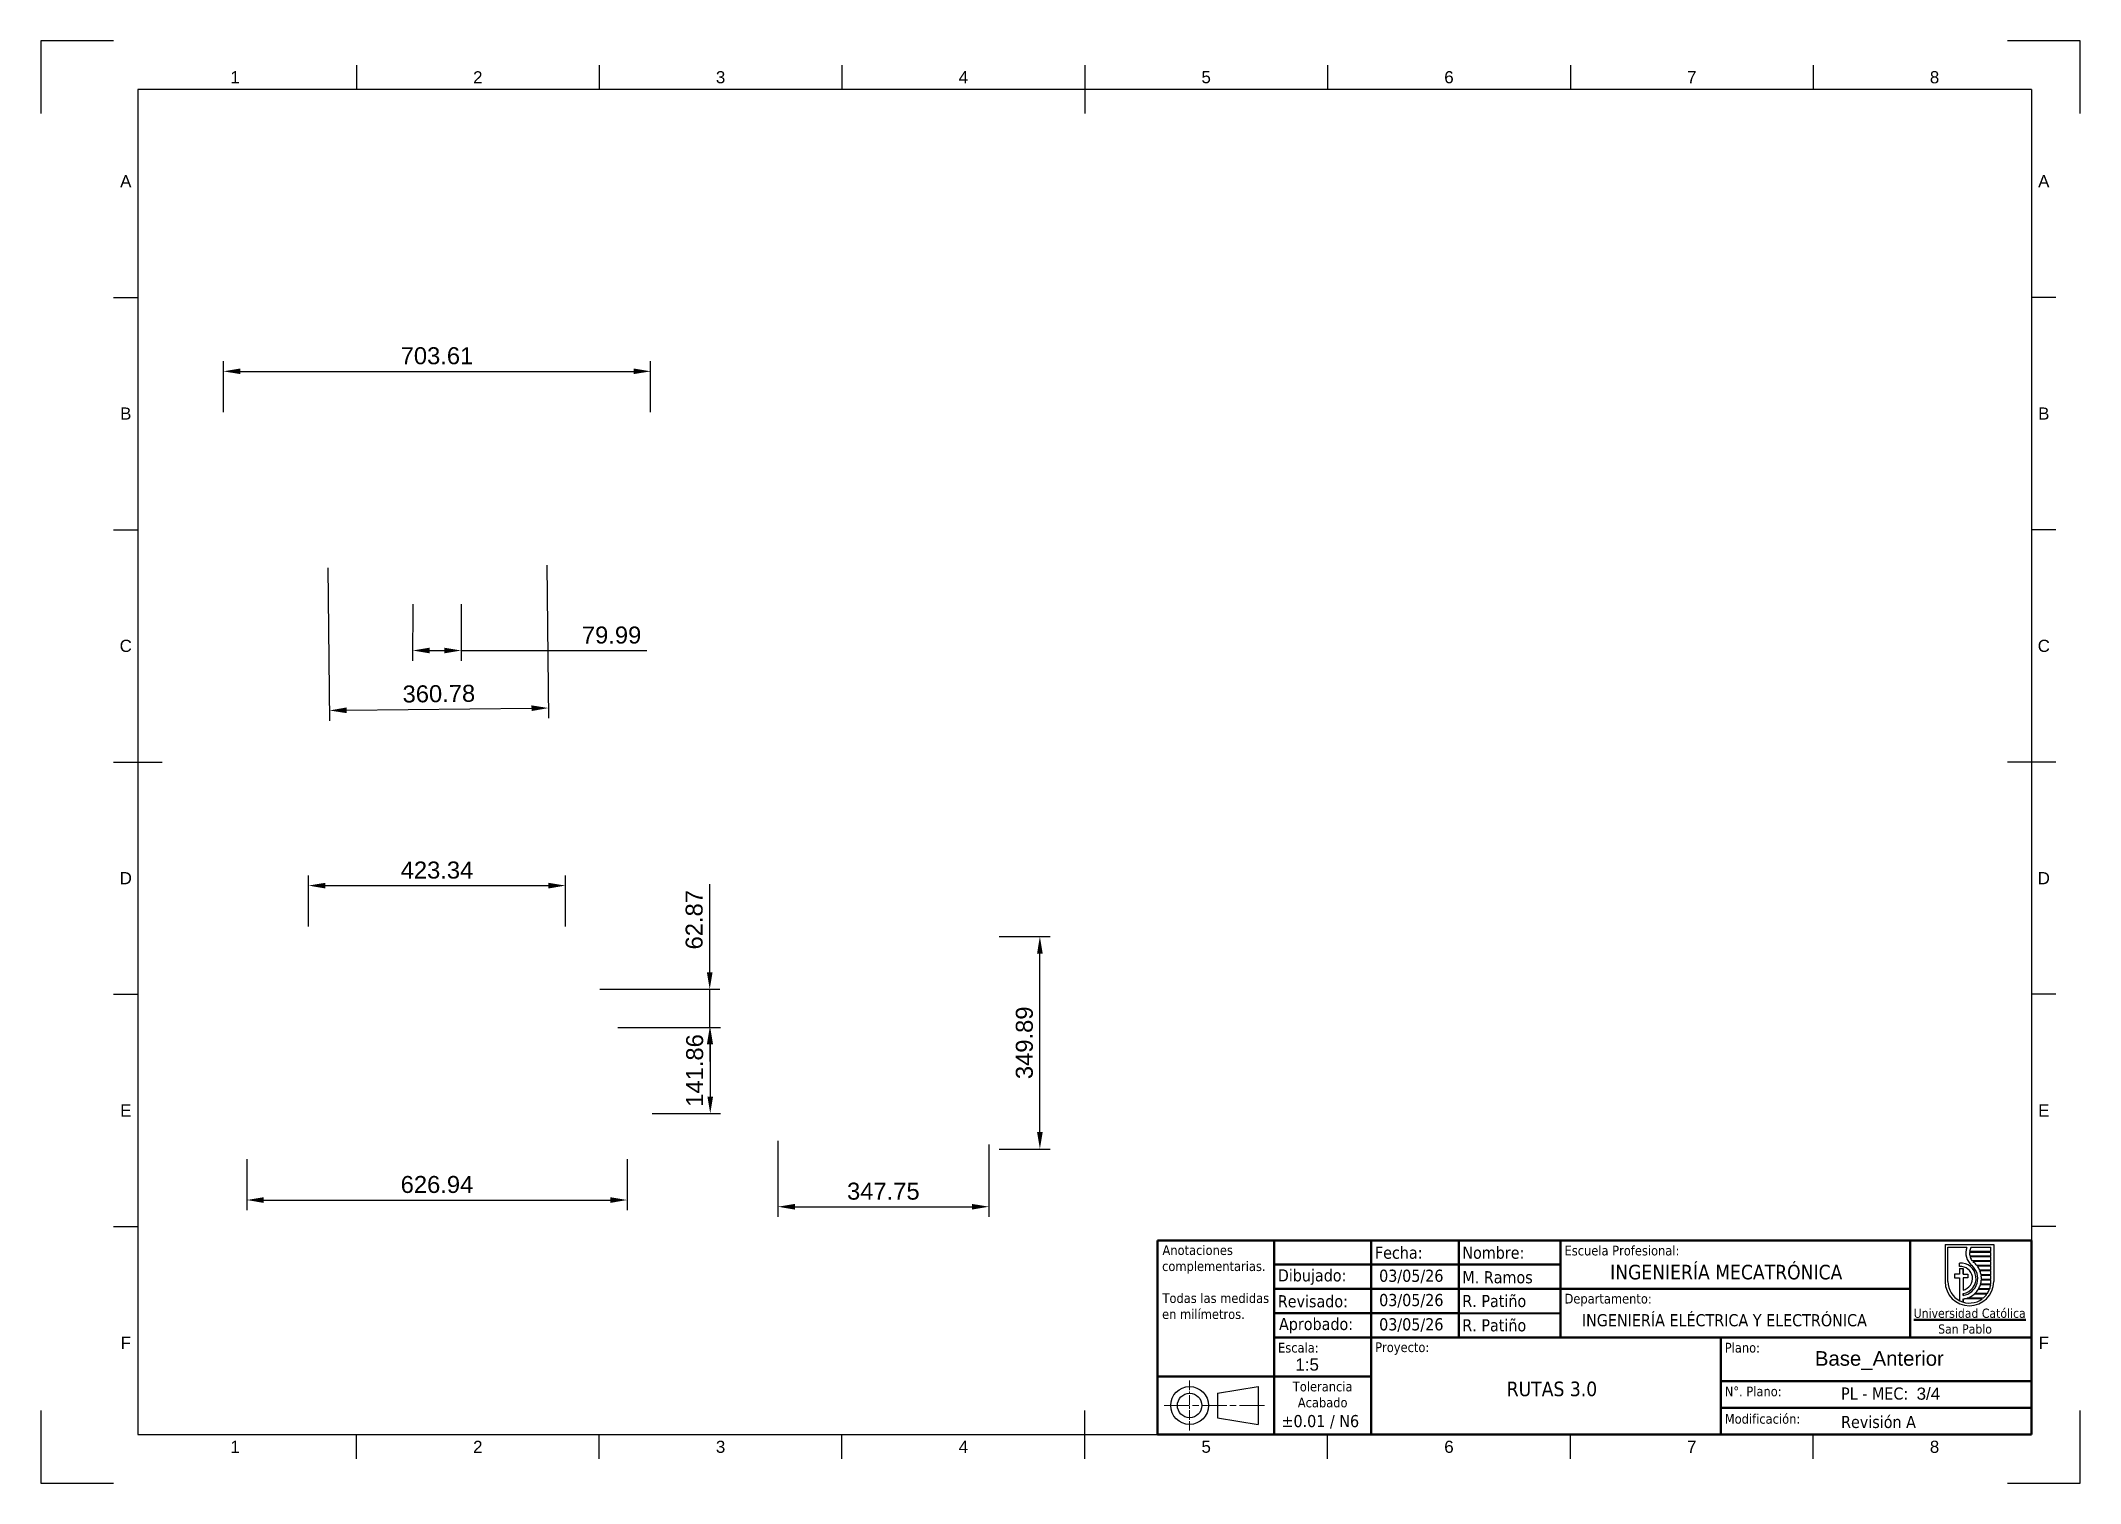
# Paper-space layout 'Base_2-Copiar' of a CAD drawing. Header units: millimetres. Extents: x 0 to 420, y 0 to 297.
import ezdxf
from ezdxf.enums import TextEntityAlignment as Align

# ---------------------------------------------------------------- set-up
doc = ezdxf.new("R2010")
doc.units = ezdxf.units.MM
doc.header["$LTSCALE"] = 0.75
doc.linetypes.add('CHAIN', pattern=[0.3543, 0.2362, -0.0295, 0.0591, -0.0295])
for name, color, linetype, lineweight in [('BORDER', 7, 'Continuous', 25), ('FD_Dimensions', 7, 'Continuous', 25), ('Notes', 7, 'Continuous', 25), ('Title (ISO)', 7, 'Continuous', 50), ('TITLEBLOCK', 7, 'Continuous', 35)]:
    doc.layers.add(name, color=color, linetype=linetype, lineweight=lineweight)
doc.styles.add('FusionTitle', font='arial.ttf')
doc.styles.add('MtXpl_Tahoma', font='tahoma.ttf')
doc.styles.add('MtXpl_Tahoma_1', font='tahomabd.ttf')
doc.styles.get("Standard").update_dxf_attribs({"font": 'arial.ttf'})
doc.dimstyles.new('Dim-ISO-25', dxfattribs={"dimtxt": 3.5, "dimasz": 3.5, "dimexe": 2.1, "dimexo": 2.1, "dimgap": 1.4, "dimtad": 1, "dimzin": 12, "dimdsep": 46, "dimtxsty": 'Standard', "dimcen": 0, "dimazin": 3, "dimtp": 0.1, "dimtm": 0.1, "dimtfac": 0.714286, "dimtmove": 0, "dimatfit": 3, "dimfxl": 1, "dimtzin": 12, "dimarcsym": 0})

# ---------------------------------------------------------------- blocks, each defined once
blk = doc.blocks.new('ISO_A3_SHEET')
at = {"layer": 'BORDER'}
for p, q in [((65, 292), (65, 287)), ((115, 292), (115, 287)), ((165, 292), (165, 287)), ((215, 292), (215, 282)), ((265, 292), (265, 287)), ((315, 292), (315, 287)), ((365, 292), (365, 287)), ((410, 287), (20, 287)), ((20, 287), (20, 10)), ((410, 287), (410, 10)), ((15, 244.16666), (20, 244.16666)), ((415, 244.16666), (410, 244.16666)), ((15, 196.33333), (20, 196.33333)), ((415, 196.33333), (410, 196.33333)), ((15, 148.5), (25, 148.5)), ((415, 148.5), (405, 148.5)), ((15, 100.66667), (20, 100.66667)), ((415, 100.66667), (410, 100.66667)), ((15, 52.83334), (20, 52.83334)), ((415, 52.83334), (410, 52.83334)), ((215, 5), (215, 15)), ((20, 10), (410, 10)), ((65, 5), (65, 10)), ((115, 5), (115, 10)), ((165, 5), (165, 10)), ((265, 5), (265, 10)), ((315, 5), (315, 10)), ((365, 5), (365, 10))]:
    blk.add_line(p, q, dxfattribs=at)
at = {"layer": 'Defpoints'}
for p, q in [((15, 297), (0, 297)), ((0, 297), (0, 282)), ((420, 297), (405, 297)), ((420, 282), (420, 297)), ((0, 15), (0, 0)), ((420, 0), (420, 15)), ((0, 0), (15, 0)), ((405, 0), (420, 0))]:
    blk.add_line(p, q, dxfattribs=at)
at = {"layer": 'BORDER', "style": 'FusionTitle'}
for s, p in [('1', (40, 289.5)), ('2', (90, 289.5)), ('3', (140, 289.5)), ('4', (190, 289.5)), ('5', (240, 289.5)), ('6', (290, 289.5)), ('7', (340, 289.5)), ('8', (390, 289.5)), ('A', (17.5, 268.08333)), ('A', (412.5, 268.08333)), ('B', (17.5, 220.25)), ('B', (412.5, 220.25)), ('C', (17.5, 172.41667)), ('C', (412.5, 172.41667)), ('D', (17.5, 124.58334)), ('D', (412.5, 124.58334)), ('E', (17.5, 76.75001)), ('E', (412.5, 76.75001)), ('F', (17.5, 28.91668)), ('F', (412.5, 28.91668)), ('1', (40, 7.5)), ('2', (90, 7.5)), ('3', (140, 7.5)), ('4', (190, 7.5)), ('5', (240, 7.5)), ('6', (290, 7.5)), ('7', (340, 7.5)), ('8', (390, 7.5))]:
    blk.add_text(s, height=2.5, dxfattribs=at).set_placement(p, align=Align.MIDDLE)
blk = doc.blocks.new('MEC_UCSP_2026_ROTULO')
at = {"color": 7, "lineweight": 25}
blk.add_line((-17.82, 39.13), (-7.82, 39.13), dxfattribs=at)
at = {"lineweight": 25}
for p, q in [((-17.82, 39.13), (-17.82, 31.53)), ((-17.26, 31.53), (-17.26, 38.57)), ((-17.26, 38.57), (-13.32, 38.57)), ((-12.52, 38.57), (-8.38, 38.57)), ((-8.38, 37.69), (-8.38, 38.57)), ((-7.82, 39.13), (-7.82, 31.53)), ((-14.86, 34.59), (-14.86, 35.33)), ((-14.86, 34.23), (-14.86, 33.01)), ((-14.86, 34.23), (-14.12, 34.23)), ((-14.12, 34.23), (-14.12, 33.01)), ((-8.38, 37.53), (-12.79, 37.53)), ((-8.38, 37.69), (-12.78, 37.69)), ((-8.38, 36.73), (-12.71, 36.73)), ((-8.38, 36.58), (-12.66, 36.58)), ((-8.38, 35.77), (-12.21, 35.77)), ((-8.38, 35.62), (-12.08, 35.62)), ((-8.38, 34.82), (-11.28, 34.82)), ((-8.38, 34.66), (-11.16, 34.66)), ((-8.38, 33.86), (-10.71, 33.86)), ((-8.38, 33.71), (-10.64, 33.71)), ((-8.38, 36.73), (-8.38, 37.53)), ((-8.38, 35.77), (-8.38, 36.58)), ((-8.38, 34.82), (-8.38, 35.62)), ((-8.38, 33.86), (-8.38, 34.66)), ((-8.38, 32.9), (-8.38, 33.71)), ((-14.86, 33.01), (-15.86, 33.01)), ((-15.86, 33.01), (-15.86, 32.27)), ((-15.86, 32.27), (-14.86, 32.27)), ((-14.86, 32.27), (-14.86, 27.58)), ((-14.12, 33.01), (-13.13, 33.01)), ((-14.12, 32.27), (-14.12, 29.78)), ((-13.13, 32.27), (-14.12, 32.27)), ((-13.13, 33.01), (-13.13, 32.27)), ((-8.7, 29.88), (-11.02, 29.88)), ((-8.64, 30.03), (-10.92, 30.03)), ((-8.44, 30.84), (-10.57, 30.84)), ((-8.41, 30.99), (-10.52, 30.99)), ((-8.38, 32.9), (-10.42, 32.9)), ((-8.38, 32.75), (-10.39, 32.75)), ((-8.38, 31.79), (-10.37, 31.79)), ((-8.38, 31.95), (-10.36, 31.95)), ((-8.38, 31.95), (-8.38, 32.75)), ((-8.38, 31.53), (-8.38, 31.79)), ((-14.12, 29.03), (-14.12, 28.67)), ((-14.12, 27.93), (-14.12, 27.28)), ((-10.17, 27.97), (-13.85, 27.97)), ((-9.97, 28.12), (-13.26, 28.12)), ((-9.22, 28.92), (-11.84, 28.92)), ((-9.12, 29.08), (-11.67, 29.08))]:
    blk.add_line(p, q, dxfattribs=at)
for p, q in [((-14.12, 34.23), (-14.12, 33.01)), ((-14.12, 29.03), (-14.12, 28.67)), ((-14.12, 27.93), (-14.12, 27.28))]:
    blk.add_line(p, q)
for centre, radius, start, end in [((-10.22, 37.4), 3.32, 159.4919, 229.9701), ((-10.22, 37.4), 2.58, 153.2124, 173.7257), ((-14.62, 32.16), 3.17, 279.0593, 94.3439), ((-14.62, 32.16), 2.44, 281.8358, 95.6623), ((-14.62, 32.16), 3.53, 278.1382, 49.9701), ((-10.22, 37.4), 2.58, 177.1373, 195.1765), ((-10.22, 37.4), 2.58, 198.7319, 219.2627), ((-14.62, 32.16), 4.27, 38.4452, 49.9701), ((-14.62, 32.16), 4.27, 23.4265, 35.8674), ((-14.62, 32.16), 4.27, 9.9842, 21.2057), ((-12.82, 31.53), 5, 180, 0), ((-12.82, 31.53), 4.44, 180, 306.7065), ((-14.62, 32.16), 4.27, 313.664, 327.6519), ((-14.62, 32.16), 4.27, 330.0525, 341.8885), ((-14.62, 32.16), 4.27, 344.0373, 355.0278), ((-14.62, 32.16), 4.27, 357.0871, 7.9045), ((-12.82, 31.53), 4.44, 326.5146, 338.2428), ((-12.82, 31.53), 4.44, 340.3541, 351.0741), ((-12.82, 31.53), 4.44, 353.0681, 0), ((-14.62, 32.16), 4.27, 276.7227, 280.4384), ((-14.62, 32.16), 4.27, 288.631, 310.6014), ((-12.82, 31.53), 4.44, 309.8932, 324.1128)]:
    blk.add_arc(centre, radius, start, end, dxfattribs=at)
at = {"lineweight": 35}
blk.add_arc((-10.22, 37.4), 2.58, 223.8063, 229.9701, dxfattribs=at)
at = {"layer": 'Title (ISO)'}
for p, q in [((0, 40), (-180, 40)), ((-180, 40), (-180, 12)), ((-156, 35), (-156, 40)), ((-136, 35), (-136, 40)), ((-118, 35), (-118, 40)), ((-97, 35), (-97, 40)), ((-25, 20), (-25, 40)), ((0, 11), (0, 40)), ((-156, 29.95), (-156, 35)), ((-156, 35), (-136, 35)), ((-136, 35), (-118, 35)), ((-136, 30), (-136, 35)), ((-118, 30), (-118, 35.01)), ((-118, 35), (-97, 35)), ((-97, 30), (-97, 35)), ((-156, 30), (-136, 30)), ((-156, 24.96), (-156, 29.95)), ((-136, 20), (-136, 30)), ((-136, 30), (-136, 30)), ((-118, 30), (-136, 30)), ((-118, 25.06), (-118, 30)), ((-97, 30), (-118, 30)), ((-97, 30), (-25, 30)), ((-97, 25), (-97, 30)), ((-156, 25), (-136, 25)), ((-156, 20), (-156, 24.96)), ((-136, 25), (-118, 25)), ((-118, 20), (-118, 25.06)), ((-97, 24.94), (-118, 25)), ((-97, 20), (-97, 25)), ((-136, 20), (-156, 20)), ((-156, 12), (-156, 20)), ((-136, 12), (-136, 20)), ((-136, 20), (-118, 20)), ((-97, 20), (-118, 20)), ((-97, 20), (-64, 20)), ((-64, 11), (-64, 20)), ((-64, 20), (0, 20)), ((-180, 12), (-156, 12)), ((-180, 0), (-180, 12)), ((-136, 12), (-156, 12)), ((-156, 12), (-156, 0)), ((-136, 12), (-136, 0)), ((-64, 11), (0, 11)), ((-64, 5.5), (-64, 11)), ((0, 0), (0, 11)), ((-64, 0), (-64, 5.5)), ((-64, 5.5), (-0.09, 5.5)), ((-180, 0), (0, 0))]:
    blk.add_line(p, q, dxfattribs=at)
at = {"layer": 'Title (ISO)', "linetype": 'CHAIN', "lineweight": 18, "ltscale": 11.506328}
blk.add_line((-173.41, 11.18), (-173.41, 0.82), dxfattribs=at)
at = {"layer": 'Title (ISO)', "lineweight": 25}
for p, q in [((-167.64, 8.52), (-159.31, 9.9)), ((-167.64, 8.52), (-167.64, 3.48)), ((-159.31, 9.9), (-159.31, 2.1)), ((-167.64, 3.48), (-159.31, 2.1))]:
    blk.add_line(p, q, dxfattribs=at)
at = {"layer": 'Title (ISO)', "linetype": 'CHAIN', "lineweight": 18, "ltscale": 29.126099}
blk.add_line((-178.64, 6), (-158, 6), dxfattribs=at)
at = {"layer": 'Title (ISO)', "lineweight": 25}
for radius in [3.9, 2.52]:
    blk.add_circle((-173.41, 6), radius, dxfattribs=at)
at = {"layer": 'Title (ISO)'}
for s, height, style, p in [('Anotaciones', 2, 'MtXpl_Tahoma', (-179, 36.99)), ('Fecha:', 2.5, 'MtXpl_Tahoma', (-135.25, 36.22)), ('Nombre:', 2.5, 'MtXpl_Tahoma', (-117.25, 36.22)), ('Escuela Profesional:', 2, 'MtXpl_Tahoma', (-96.2, 36.9)), ('complementarias.', 2, 'MtXpl_Tahoma', (-179.08, 33.69)), ('Dibujado:', 2.5, 'MtXpl_Tahoma', (-155.25, 31.55)), ('03/05/26', 2.5, 'MtXpl_Tahoma', (-134.38, 31.47)), ('M. Ramos', 2.5, 'MtXpl_Tahoma', (-117.25, 31.16)), ('INGENIERÍA MECATRÓNICA', 3, 'MtXpl_Tahoma', (-86.81, 31.97)), ('Todas las medidas', 2, 'MtXpl_Tahoma', (-179, 27.11)), ('en milímetros.', 2, 'MtXpl_Tahoma', (-179.08, 23.82)), ('Revisado:', 2.5, 'MtXpl_Tahoma', (-155.25, 26.22)), ('03/05/26', 2.5, 'MtXpl_Tahoma', (-134.38, 26.47)), ('R. Patiño', 2.5, 'MtXpl_Tahoma', (-117.25, 26.27)), ('Departamento:', 2, 'MtXpl_Tahoma', (-96.2, 27)), ('INGENIERÍA ELÉCTRICA Y ELECTRÓNICA', 2.5, 'MtXpl_Tahoma', (-92.63, 22.31)), ('%%UUniversidad Católica', 1.9, 'MtXpl_Tahoma', (-24.29, 24.05)), ('Aprobado:', 2.5, 'MtXpl_Tahoma', (-155, 21.54)), ('03/05/26', 2.5, 'MtXpl_Tahoma', (-134.38, 21.47)), ('R. Patiño', 2.5, 'MtXpl_Tahoma', (-117.25, 21.27)), ('San Pablo', 1.9, 'MtXpl_Tahoma_1', (-19.25, 20.8)), ('Escala:', 2, 'MtXpl_Tahoma', (-155.2, 16.91)), ('Proyecto:', 2, 'MtXpl_Tahoma', (-135.2, 17)), ('Plano:', 2, 'MtXpl_Tahoma', (-63.2, 16.91)), ('Tolerancia', 2, 'MtXpl_Tahoma', (-152.16, 8.91)), ('RUTAS 3.0', 3, 'MtXpl_Tahoma', (-108.11, 7.92)), ('N°. Plano:', 2, 'MtXpl_Tahoma', (-63.2, 7.91)), ('PL - MEC:', 2.5, 'MtXpl_Tahoma', (-39.25, 7.22)), ('Acabado', 2, 'MtXpl_Tahoma', (-151.13, 5.62)), ('Modificación:', 2, 'MtXpl_Tahoma', (-63.2, 2.25)), ('±0.01 / N6', 2.5, 'MtXpl_Tahoma', (-154.49, 1.54)), ('Revisión A', 2.5, 'MtXpl_Tahoma', (-39.25, 1.37))]:
    blk.add_text(s, height=height, dxfattribs=dict(at, style=style)).set_placement(p)
at = {"layer": 'TITLEBLOCK', "lineweight": 13}
for tag, p in [('SCALE', (-151.64, 13.18)), ('SHEET', (-23.69, 7.19))]:
    blk.add_attdef(tag, p, '', height=2.5, dxfattribs=at)
blk = doc.blocks.new('*D208')
at = {"layer": 'Defpoints', "color": 0, "transparency": 16777216}
for p in [(108.05, 123.05), (55.13, 112.55), (108.05, 112.55)]:
    blk.add_point(p, dxfattribs=at)
at = {"layer": 'FD_Dimensions', "color": 0, "lineweight": -2, "transparency": 16777216}
for p, q in [((55.13, 114.65), (55.13, 125.15)), ((58.63, 123.05), (104.55, 123.05)), ((108.05, 114.65), (108.05, 125.15))]:
    blk.add_line(p, q, dxfattribs=at)
at = {"layer": 'FD_Dimensions', "color": 0, "transparency": 16777216}
for points in [[(58.63, 123.63), (58.63, 122.46), (55.13, 123.05)], [(104.55, 123.63), (104.55, 122.46), (108.05, 123.05)]]:
    blk.add_solid(points, dxfattribs=at)
at = {"layer": 'FD_Dimensions', "color": 0, "transparency": 16777216, "insert": (81.59, 126.23), "char_height": 3.5, "attachment_point": 5}
blk.add_mtext('423.34', dxfattribs=at)
blk = doc.blocks.new('*D209')
at = {"layer": 'Defpoints', "color": 0, "transparency": 16777216}
for p in [(42.41, 68.81), (120.78, 68.81), (120.78, 58.31)]:
    blk.add_point(p, dxfattribs=at)
at = {"layer": 'FD_Dimensions', "color": 0, "lineweight": -2, "transparency": 16777216}
for p, q in [((42.41, 66.71), (42.41, 56.21)), ((120.78, 66.71), (120.78, 56.21)), ((45.91, 58.31), (117.28, 58.31))]:
    blk.add_line(p, q, dxfattribs=at)
at = {"layer": 'FD_Dimensions', "color": 0, "transparency": 16777216}
for points in [[(45.91, 58.89), (45.91, 57.72), (42.41, 58.31)], [(117.28, 58.89), (117.28, 57.72), (120.78, 58.31)]]:
    blk.add_solid(points, dxfattribs=at)
at = {"layer": 'FD_Dimensions', "color": 0, "transparency": 16777216, "insert": (81.59, 61.49), "char_height": 3.5, "attachment_point": 5, "rotation": 0.0013}
blk.add_mtext('626.94', dxfattribs=at)
blk = doc.blocks.new('*D210')
at = {"layer": 'Defpoints', "color": 0, "transparency": 16777216}
for p in [(195.25, 112.55), (205.75, 112.55), (195.25, 68.81)]:
    blk.add_point(p, dxfattribs=at)
at = {"layer": 'FD_Dimensions', "color": 0, "lineweight": -2, "transparency": 16777216}
for p, q in [((197.35, 112.55), (207.85, 112.55)), ((205.75, 72.31), (205.75, 109.05)), ((197.35, 68.81), (207.85, 68.81))]:
    blk.add_line(p, q, dxfattribs=at)
at = {"layer": 'FD_Dimensions', "color": 0, "transparency": 16777216}
for points in [[(205.17, 109.05), (206.34, 109.05), (205.75, 112.55)], [(205.17, 72.31), (206.34, 72.31), (205.75, 68.81)]]:
    blk.add_solid(points, dxfattribs=at)
at = {"layer": 'FD_Dimensions', "color": 0, "transparency": 16777216, "insert": (202.57, 90.68), "char_height": 3.5, "attachment_point": 5, "rotation": 90}
blk.add_mtext('349.89', dxfattribs=at)
blk = doc.blocks.new('*D211')
at = {"layer": 'Defpoints', "color": 0, "transparency": 16777216}
for p in [(125.57, 228.94), (37.62, 218.44), (125.57, 218.44)]:
    blk.add_point(p, dxfattribs=at)
at = {"layer": 'FD_Dimensions', "color": 0, "lineweight": -2, "transparency": 16777216}
for p, q in [((37.62, 220.54), (37.62, 231.04)), ((125.57, 220.54), (125.57, 231.04)), ((41.12, 228.94), (122.07, 228.94))]:
    blk.add_line(p, q, dxfattribs=at)
at = {"layer": 'FD_Dimensions', "color": 0, "transparency": 16777216}
for points in [[(41.12, 229.53), (41.12, 228.36), (37.62, 228.94)], [(122.07, 229.53), (122.07, 228.36), (125.57, 228.94)]]:
    blk.add_solid(points, dxfattribs=at)
at = {"layer": 'FD_Dimensions', "color": 0, "transparency": 16777216, "insert": (81.59, 232.13), "char_height": 3.5, "attachment_point": 5}
blk.add_mtext('703.61', dxfattribs=at)
blk = doc.blocks.new('*D212')
at = {"layer": 'Defpoints', "color": 0, "transparency": 16777216}
for p in [(113.05, 101.71), (137.76, 101.71), (116.76, 93.85)]:
    blk.add_point(p, dxfattribs=at)
at = {"layer": 'FD_Dimensions', "color": 0, "lineweight": -2, "transparency": 16777216}
for p, q in [((137.76, 105.21), (137.76, 123.34)), ((115.15, 101.71), (139.86, 101.71)), ((137.76, 93.85), (137.76, 101.71)), ((118.86, 93.85), (139.86, 93.85)), ((137.76, 90.35), (137.76, 86.85))]:
    blk.add_line(p, q, dxfattribs=at)
at = {"layer": 'FD_Dimensions', "color": 0, "transparency": 16777216}
for points in [[(137.18, 105.21), (138.35, 105.21), (137.76, 101.71)], [(137.18, 90.35), (138.35, 90.35), (137.76, 93.85)]]:
    blk.add_solid(points, dxfattribs=at)
at = {"layer": 'FD_Dimensions', "color": 0, "transparency": 16777216, "insert": (134.57, 116.02), "char_height": 3.5, "attachment_point": 5, "rotation": 90}
blk.add_mtext('62.87', dxfattribs=at)
blk = doc.blocks.new('*D213')
at = {"layer": 'Defpoints', "color": 0, "transparency": 16777216}
for p in [(116.76, 93.85), (123.83, 76.11), (137.87, 76.11)]:
    blk.add_point(p, dxfattribs=at)
at = {"layer": 'FD_Dimensions', "color": 0, "lineweight": -2, "transparency": 16777216}
for p, q in [((118.86, 93.85), (139.97, 93.85)), ((137.87, 90.35), (137.87, 79.61)), ((125.93, 76.11), (139.97, 76.11))]:
    blk.add_line(p, q, dxfattribs=at)
at = {"layer": 'FD_Dimensions', "color": 0, "transparency": 16777216}
for points in [[(137.29, 90.35), (138.45, 90.35), (137.87, 93.85)], [(137.29, 79.61), (138.45, 79.61), (137.87, 76.11)]]:
    blk.add_solid(points, dxfattribs=at)
at = {"layer": 'FD_Dimensions', "color": 0, "transparency": 16777216, "insert": (134.68, 84.98), "char_height": 3.5, "attachment_point": 5, "rotation": 90}
blk.add_mtext('141.86', dxfattribs=at)
blk = doc.blocks.new('*D214')
at = {"layer": 'Defpoints', "color": 0, "transparency": 16777216}
for p in [(76.59, 183.1), (86.59, 183.1), (86.58, 171.45)]:
    blk.add_point(p, dxfattribs=at)
at = {"layer": 'FD_Dimensions', "color": 0, "lineweight": -2, "transparency": 16777216}
for p, q in [((76.59, 181), (76.58, 169.36)), ((86.59, 181), (86.58, 169.35)), ((80.09, 171.46), (83.08, 171.45)), ((86.58, 171.45), (124.84, 171.43))]:
    blk.add_line(p, q, dxfattribs=at)
at = {"layer": 'FD_Dimensions', "color": 0, "transparency": 16777216}
for points in [[(80.09, 172.04), (80.09, 170.87), (76.59, 171.46)], [(83.08, 172.04), (83.08, 170.87), (86.58, 171.45)]]:
    blk.add_solid(points, dxfattribs=at)
at = {"layer": 'FD_Dimensions', "color": 0, "transparency": 16777216, "insert": (117.55, 174.62), "char_height": 3.5, "attachment_point": 5, "rotation": 359.9685}
blk.add_mtext('79.99', dxfattribs=at)
blk = doc.blocks.new('*D215')
at = {"layer": 'Defpoints', "color": 0, "transparency": 16777216}
for p in [(151.79, 72.57), (195.25, 71.82), (195.25, 56.93)]:
    blk.add_point(p, dxfattribs=at)
at = {"layer": 'FD_Dimensions', "color": 0, "lineweight": -2, "transparency": 16777216}
for p, q in [((151.79, 70.47), (151.79, 54.83)), ((195.25, 69.72), (195.25, 54.83)), ((155.29, 56.93), (191.75, 56.93))]:
    blk.add_line(p, q, dxfattribs=at)
at = {"layer": 'FD_Dimensions', "color": 0, "transparency": 16777216}
for points in [[(155.29, 57.51), (155.29, 56.34), (151.79, 56.93)], [(191.75, 57.51), (191.75, 56.34), (195.25, 56.93)]]:
    blk.add_solid(points, dxfattribs=at)
at = {"layer": 'FD_Dimensions', "color": 0, "transparency": 16777216, "insert": (173.52, 60.11), "char_height": 3.5, "attachment_point": 5}
blk.add_mtext('347.75', dxfattribs=at)
blk = doc.blocks.new('*D216')
at = {"layer": 'Defpoints', "color": 0, "transparency": 16777216}
for p in [(59.11, 190.6), (104.21, 191.11), (104.56, 159.61)]:
    blk.add_point(p, dxfattribs=at)
at = {"layer": 'FD_Dimensions', "color": 0, "lineweight": -2, "transparency": 16777216}
for p, q in [((104.23, 189.01), (104.58, 157.51)), ((59.14, 188.5), (59.49, 157.01)), ((62.96, 159.15), (101.06, 159.57))]:
    blk.add_line(p, q, dxfattribs=at)
at = {"layer": 'FD_Dimensions', "color": 0, "transparency": 16777216}
for points in [[(62.96, 159.73), (62.97, 158.56), (59.46, 159.11)], [(101.05, 160.16), (101.07, 158.99), (104.56, 159.61)]]:
    blk.add_solid(points, dxfattribs=at)
at = {"layer": 'FD_Dimensions', "color": 0, "transparency": 16777216, "insert": (81.98, 162.55), "char_height": 3.5, "attachment_point": 5, "rotation": 0.6416}
blk.add_mtext('360.78', dxfattribs=at)

psp = doc.layouts.new('Base_2-Copiar')

# ---------------------------------------------------------------- block references
at = {"layer": 'BORDER'}
psp.add_blockref('ISO_A3_SHEET', (0, 0), dxfattribs=at)
at = {"layer": 'TITLEBLOCK'}
psp.add_blockref('MEC_UCSP_2026_ROTULO', (410, 10), dxfattribs=at).add_auto_attribs({'SCALE': '1:5', 'SHEET': '3/4'})

# ---------------------------------------------------------------- texts
at = {"layer": 'Notes', "insert": (346.5116, 27.1879), "char_height": 3, "attachment_point": 1}
psp.add_mtext_dynamic_manual_height_columns('\\pi18.84584;Base_Anterior', width=64, gutter_width=17.5, heights=[0], dxfattribs=at)

# ---------------------------------------------------------------- dimensions: what is measured, and where the dimension line sits
at = {"layer": 'FD_Dimensions'}
for p1, p2, distance, picture, middle in [((37.6157, 218.445), (125.5664, 218.445), 10.5, '*D211', (81.5911, 232.1332)), ((59.1116, 190.6043), (104.2059, 191.1093), -31.5, '*D216', (81.9758, 162.5468)), ((55.1323, 112.5452), (108.0498, 112.5452), 10.5, '*D208', (81.5911, 126.2334)), ((195.2541, 68.8084), (195.2541, 112.5452), -10.5, '*D210', (202.5659, 90.6768)), ((42.4111, 68.8066), (120.7781, 68.8084), -10.5, '*D209', (81.5947, 61.4945))]:
    dim = psp.add_aligned_dim(p1=p1, p2=p2, distance=distance, dimstyle='Dim-ISO-25', override={"dimlfac": -8, "dimclrd": 0, "dimclre": 0}, dxfattribs=at)
    dim.commit()
    dim.dimension.update_dxf_attribs({"geometry": picture, "text_midpoint": middle})
dim = psp.add_linear_dim(base=(86.58465, 171.45146), p1=(76.59175, 183.10057), p2=(86.59106, 183.09506), angle=359.968457, dimstyle='Dim-ISO-25', override={"dimlfac": -8}, dxfattribs=at)
dim.commit()
dim.dimension.update_dxf_attribs({"geometry": '*D214', "text_midpoint": (117.54791, 171.43442), "dimtype": 161})
for base, p1, p2, angle, picture, middle in [((137.76182, 101.70668), (116.76182, 93.84733), (113.04551, 101.70668), 90, '*D212', (134.57482, 116.02158)), ((137.8709, 76.1146), (116.7618, 93.8473), (123.8251, 76.1146), 90, '*D213', (134.6839, 84.981)), ((195.2541, 56.9266), (151.7859, 72.5653), (195.2541, 71.8197), 180, '*D215', (173.52, 60.1148))]:
    dim = psp.add_linear_dim(base=base, p1=p1, p2=p2, angle=angle, dimstyle='Dim-ISO-25', override={"dimlfac": -8, "dimclrd": 0, "dimclre": 0}, dxfattribs=at)
    dim.commit()
    dim.dimension.update_dxf_attribs({"geometry": picture, "text_midpoint": middle})

doc.saveas('drawing.dxf')
